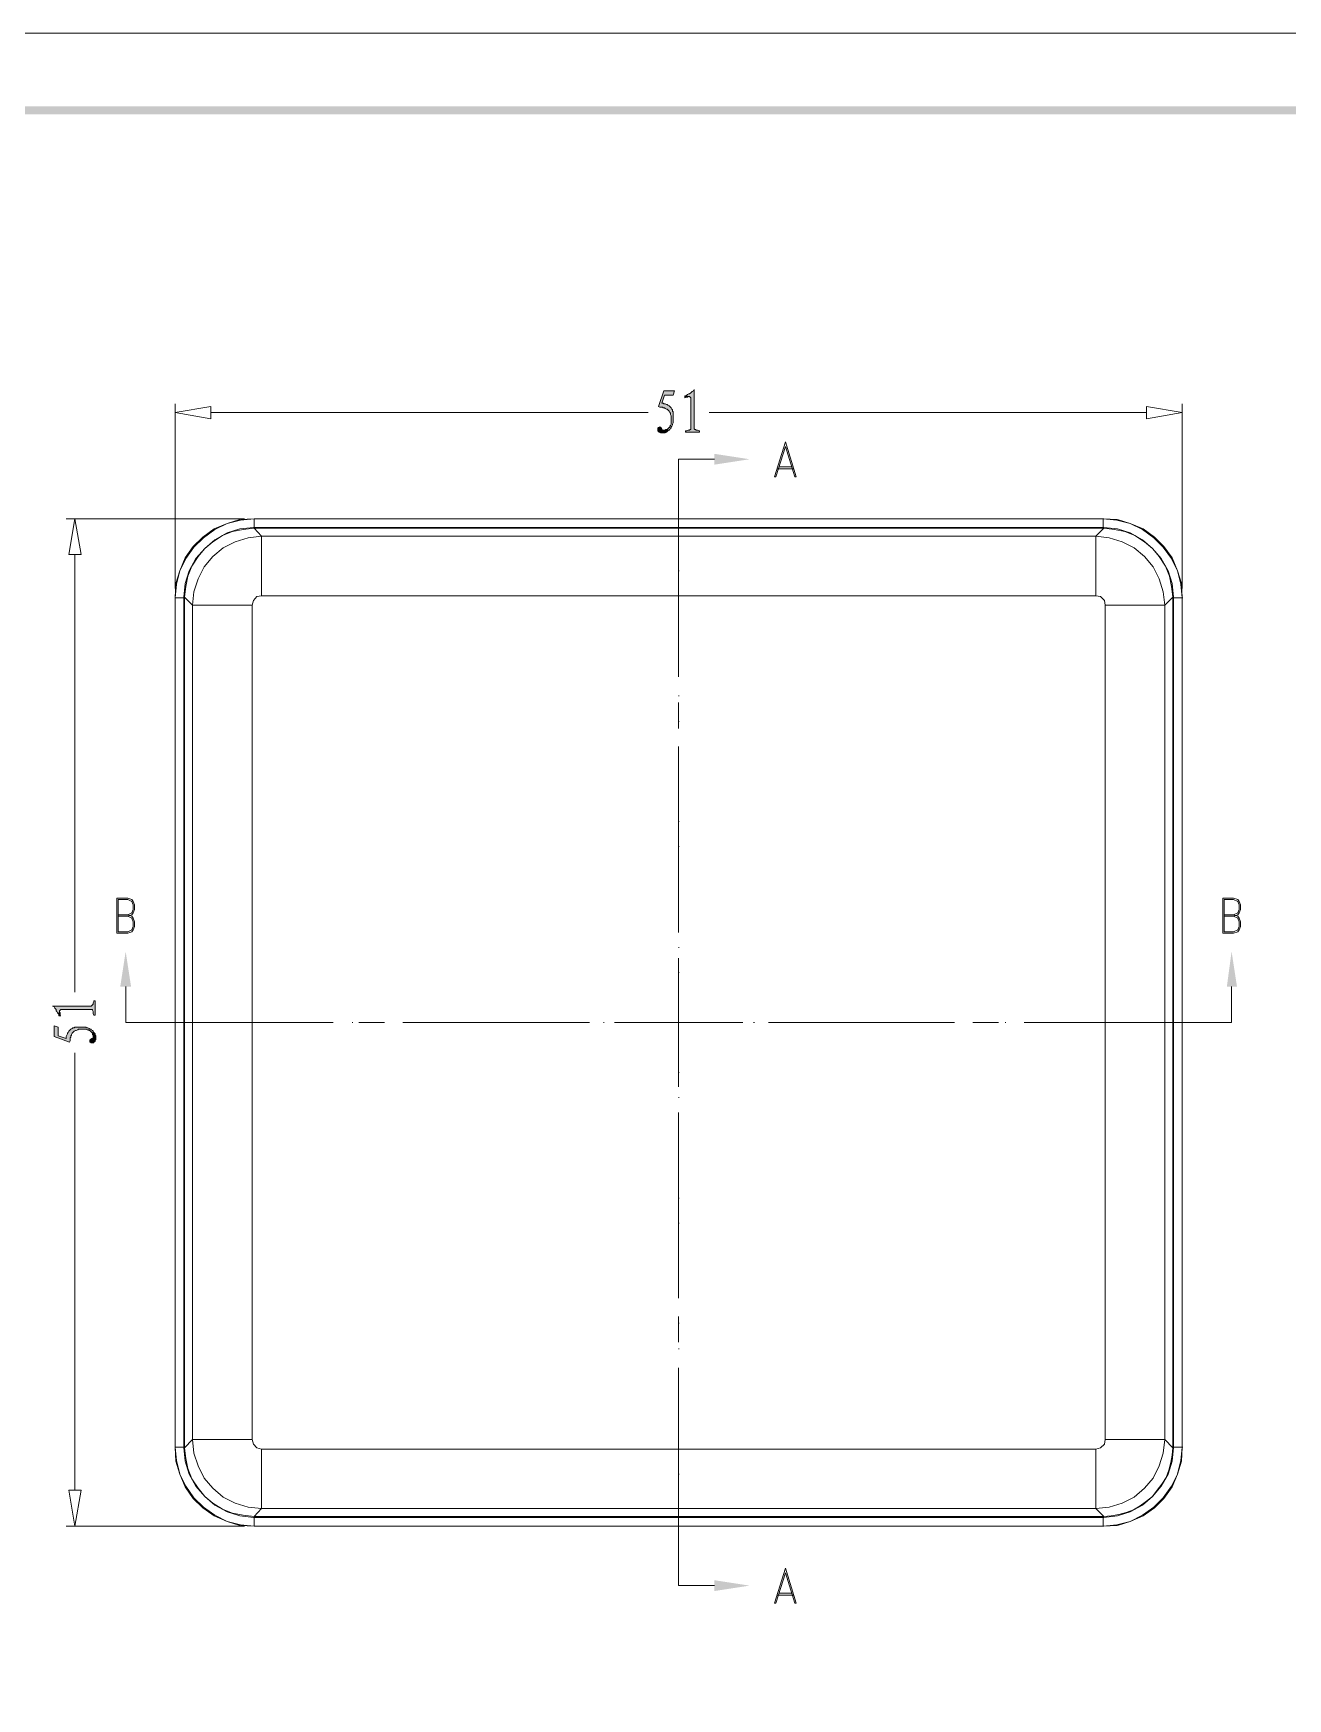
# Model space of a CAD drawing. Header units: millimetres. Extents: x 7 to 289, y 10 to 206.
# Drawn here: x 49.7 to 128.3, y 101.8 to 206.1 of the extents above; entities that cross this region are included whole.
import ezdxf

# ---------------------------------------------------------------- set-up
doc = ezdxf.new("R2010")
doc.units = ezdxf.units.MM

msp = doc.modelspace()

# ---------------------------------------------------------------- hatches: boundary and pattern name
h = msp.add_hatch(color=7)
h.dxf.hatch_style = 2
h.paths.add_polyline_path([(11.634011, 201.540886), (12.142011, 201.032886), (284.133572, 201.540886)])
h = msp.add_hatch(color=7)
h.dxf.hatch_style = 2
h.paths.add_polyline_path([(12.142011, 201.032886), (284.133572, 201.540886), (283.625572, 201.032886)])
at = {"true_color": 0xdda500}
h = msp.add_hatch(color=42, dxfattribs=at)
h.dxf.hatch_style = 2
h.paths.add_polyline_path([(89.908239, 183.718553), (89.230906, 183.718553), (88.892239, 182.744886), (88.976906, 182.702553), (89.061572, 182.702553), (89.146239, 182.702553), (89.188572, 182.660219), (89.273239, 182.660219), (89.315572, 182.617886), (89.400239, 182.575553), (89.442572, 182.575553), (89.484906, 182.533219), (89.527239, 182.490886), (89.569572, 182.448553), (89.611906, 182.363886), (89.654239, 182.321553), (89.654239, 182.236886), (89.696572, 182.152219), (89.696572, 182.109886), (89.696572, 182.025219), (89.696572, 181.940553), (89.696572, 181.855886), (89.696572, 181.771219), (89.696572, 181.686553), (89.696572, 181.644219), (89.654239, 181.559553), (89.611906, 181.517219), (89.611906, 181.432553), (89.569572, 181.432553), (89.527239, 181.390219), (89.484906, 181.347886), (89.442572, 181.305553), (89.357906, 181.305553), (89.315572, 181.263219), (89.230906, 181.263219), (89.146239, 181.263219), (89.569572, 181.263219), (89.611906, 181.305553), (89.654239, 181.390219), (89.696572, 181.390219), (89.696572, 181.474886), (89.738906, 181.517219), (89.781239, 181.601886), (89.781239, 181.644219), (89.823572, 181.728886), (89.823572, 181.813553), (89.823572, 181.898219), (89.823572, 181.982886), (89.823572, 182.067553), (89.823572, 182.152219), (89.823572, 182.236886), (89.823572, 182.321553), (89.823572, 182.406219), (89.781239, 182.448553), (89.781239, 182.533219), (89.738906, 182.575553), (89.696572, 182.660219), (89.654239, 182.702553), (89.611906, 182.744886), (89.569572, 182.787219), (89.484906, 182.829553), (89.442572, 182.871886), (89.400239, 182.871886), (89.315572, 182.914219), (89.230906, 182.914219), (89.188572, 182.956553), (89.103906, 182.956553), (89.273239, 183.464553), (89.823572, 183.464553)])
h = msp.add_hatch(color=42, dxfattribs=at)
h.dxf.hatch_style = 2
h.paths.add_polyline_path([(91.135906, 183.803219), (91.135906, 183.760886), (91.093572, 183.718553), (91.008906, 183.676219), (90.966572, 183.633886), (90.924239, 183.591553), (90.839572, 183.549219), (90.797239, 183.549219), (90.712572, 183.506886), (90.670239, 183.464553), (90.627906, 183.422219), (90.543239, 183.422219), (90.839572, 183.379886), (90.881906, 183.337553), (90.924239, 183.295219), (90.924239, 183.252886), (90.924239, 183.125886), (90.924239, 181.390219), (90.924239, 181.347886), (90.924239, 181.305553), (90.881906, 181.305553), (90.839572, 181.263219), (90.754906, 181.263219), (90.670239, 181.220886), (90.585572, 181.220886), (90.585572, 181.136219), (91.474572, 181.136219), (91.474572, 181.220886), (91.432239, 181.220886), (91.347572, 181.263219), (91.262906, 181.263219), (91.220572, 181.305553), (91.178239, 181.305553), (91.135906, 181.347886), (91.135906, 181.432553)])
h = msp.add_hatch(color=42, dxfattribs=at)
h.dxf.hatch_style = 2
h.paths.add_polyline_path([(90.543239, 183.422219), (90.543239, 183.295219), (90.627906, 183.337553), (90.712572, 183.337553), (90.754906, 183.379886), (90.839572, 183.379886)])
h = msp.add_hatch(color=42, dxfattribs=at)
h.dxf.hatch_style = 2
h.paths.add_polyline_path([(88.976906, 181.474886), (88.892239, 181.432553), (88.849906, 181.390219), (88.849906, 181.305553), (88.849906, 181.263219), (88.849906, 181.220886), (88.934572, 181.136219), (89.019239, 181.093886), (89.061572, 181.093886), (89.146239, 181.093886), (89.230906, 181.093886), (89.273239, 181.093886), (89.315572, 181.093886), (89.400239, 181.136219), (89.442572, 181.178553), (89.484906, 181.220886), (89.569572, 181.263219), (89.146239, 181.263219), (89.103906, 181.347886), (89.061572, 181.432553), (89.019239, 181.432553)])
at = {"true_color": 0xffff00}
h = msp.add_hatch(color=2, dxfattribs=at)
h.dxf.hatch_style = 2
h.paths.add_polyline_path([(92.405906, 179.781553), (94.607239, 179.442886), (92.405906, 179.104219)])
h = msp.add_hatch(color=2, dxfattribs=at)
h.dxf.hatch_style = 2
h.paths.add_polyline_path([(55.194906, 146.422886), (55.533572, 148.624219), (55.872239, 146.422886)])
h = msp.add_hatch(color=2, dxfattribs=at)
h.dxf.hatch_style = 2
h.paths.add_polyline_path([(124.494572, 146.422886), (124.790906, 148.624219), (125.129572, 146.422886)])
at = {"true_color": 0xdda500}
h = msp.add_hatch(color=42, dxfattribs=at)
h.dxf.hatch_style = 2
h.paths.add_polyline_path([(50.961572, 145.195219), (51.046239, 145.152886), (51.088572, 145.068219), (51.130906, 145.025886), (51.173239, 144.983553), (51.173239, 144.898886), (51.215572, 144.856553), (51.257906, 144.771886), (51.300239, 144.729553), (51.342572, 144.687219), (51.342572, 144.602553), (51.384906, 144.898886), (51.427239, 144.941219), (51.469572, 144.983553), (51.511906, 144.983553), (51.638906, 144.983553), (53.374572, 144.983553), (53.416906, 144.983553), (53.459239, 144.983553), (53.459239, 144.941219), (53.501572, 144.856553), (53.501572, 144.814219), (53.501572, 144.729553), (53.543906, 144.644886), (53.628572, 144.644886), (53.628572, 145.533886), (53.543906, 145.533886), (53.543906, 145.491553), (53.501572, 145.406886), (53.501572, 145.322219), (53.459239, 145.279886), (53.416906, 145.237553), (53.374572, 145.195219), (53.332239, 145.195219)])
h = msp.add_hatch(color=42, dxfattribs=at)
h.dxf.hatch_style = 2
h.paths.add_polyline_path([(51.046239, 143.967553), (51.046239, 143.290219), (52.019906, 142.951553), (52.062239, 143.036219), (52.062239, 143.120886), (52.062239, 143.205553), (52.104572, 143.247886), (52.104572, 143.332553), (52.146906, 143.374886), (52.146906, 143.417219), (52.189239, 143.501886), (52.231572, 143.544219), (52.273906, 143.586553), (52.316239, 143.628886), (52.400906, 143.671219), (52.443239, 143.671219), (52.527906, 143.713553), (52.570239, 143.755886), (52.654906, 143.755886), (52.739572, 143.755886), (52.824239, 143.755886), (52.866572, 143.755886), (52.993572, 143.755886), (53.035906, 143.755886), (53.120572, 143.713553), (53.205239, 143.713553), (53.247572, 143.671219), (53.289906, 143.671219), (53.332239, 143.628886), (53.374572, 143.586553), (53.416906, 143.544219), (53.459239, 143.501886), (53.459239, 143.417219), (53.501572, 143.374886), (53.501572, 143.290219), (53.501572, 143.205553), (53.501572, 143.628886), (53.459239, 143.671219), (53.374572, 143.713553), (53.374572, 143.755886), (53.289906, 143.755886), (53.247572, 143.798219), (53.162906, 143.840553), (53.078239, 143.840553), (53.035906, 143.882886), (52.951239, 143.882886), (52.866572, 143.882886), (52.781906, 143.882886), (52.697239, 143.882886), (52.612572, 143.882886), (52.527906, 143.882886), (52.443239, 143.882886), (52.358572, 143.882886), (52.316239, 143.840553), (52.231572, 143.840553), (52.189239, 143.798219), (52.104572, 143.755886), (52.062239, 143.713553), (52.019906, 143.671219), (51.977572, 143.628886), (51.935239, 143.544219), (51.892906, 143.501886), (51.892906, 143.459553), (51.850572, 143.374886), (51.808239, 143.290219), (51.808239, 143.247886), (51.808239, 143.163219), (51.300239, 143.332553), (51.300239, 143.882886)])
h = msp.add_hatch(color=42, dxfattribs=at)
h.dxf.hatch_style = 2
h.paths.add_polyline_path([(51.342572, 144.602553), (51.469572, 144.602553), (51.427239, 144.602553), (51.427239, 144.687219), (51.427239, 144.771886), (51.384906, 144.814219), (51.384906, 144.898886)])
h = msp.add_hatch(color=42, dxfattribs=at)
h.dxf.hatch_style = 2
h.paths.add_polyline_path([(53.289906, 143.036219), (53.289906, 142.951553), (53.332239, 142.951553), (53.374572, 142.909219), (53.459239, 142.909219), (53.501572, 142.909219), (53.543906, 142.909219), (53.586239, 142.993886), (53.628572, 142.993886), (53.628572, 143.078553), (53.670906, 143.120886), (53.670906, 143.205553), (53.670906, 143.290219), (53.670906, 143.332553), (53.628572, 143.374886), (53.628572, 143.459553), (53.586239, 143.501886), (53.543906, 143.544219), (53.501572, 143.628886), (53.501572, 143.205553), (53.416906, 143.163219), (53.332239, 143.120886), (53.289906, 143.078553)])
at = {"true_color": 0xffff00}
h = msp.add_hatch(color=2, dxfattribs=at)
h.dxf.hatch_style = 2
h.paths.add_polyline_path([(92.405906, 109.254219), (94.607239, 108.915553), (92.405906, 108.576886)])

# ---------------------------------------------------------------- linework, layer by layer
at = {"color": 7, "lineweight": 0}
for points in [[(7.062011, 10.405992), (288.705678, 10.405992), (288.705678, 206.112992), (7.062011, 206.112992)], [(63.576906, 175.717553), (116.747572, 175.717553)], [(58.623906, 117.593886), (58.623906, 170.764553)], [(121.700572, 117.593886), (121.700572, 170.764553)], [(63.576906, 112.640886), (116.747572, 112.640886)]]:
    msp.add_lwpolyline(points, close=True, dxfattribs=at)
at = {"color": 42, "lineweight": 0, "true_color": 0xdda500}
for points in [[(89.908239, 183.718553), (89.230906, 183.718553), (88.892239, 182.744886), (88.976906, 182.702553), (89.061572, 182.702553), (89.146239, 182.702553), (89.188572, 182.660219), (89.273239, 182.660219), (89.315572, 182.617886), (89.400239, 182.575553), (89.442572, 182.575553), (89.484906, 182.533219), (89.527239, 182.490886), (89.569572, 182.448553), (89.611906, 182.363886), (89.654239, 182.321553), (89.654239, 182.236886), (89.696572, 182.152219), (89.696572, 182.109886), (89.696572, 182.025219), (89.696572, 181.940553), (89.696572, 181.855886), (89.696572, 181.771219), (89.696572, 181.686553), (89.696572, 181.644219), (89.654239, 181.559553), (89.611906, 181.517219), (89.611906, 181.432553), (89.569572, 181.432553), (89.527239, 181.390219), (89.484906, 181.347886), (89.442572, 181.305553), (89.357906, 181.305553), (89.315572, 181.263219), (89.230906, 181.263219), (89.146239, 181.263219), (89.569572, 181.263219), (89.611906, 181.305553), (89.654239, 181.390219), (89.696572, 181.390219), (89.696572, 181.474886), (89.738906, 181.517219), (89.781239, 181.601886), (89.781239, 181.644219), (89.823572, 181.728886), (89.823572, 181.813553), (89.823572, 181.898219), (89.823572, 181.982886), (89.823572, 182.067553), (89.823572, 182.152219), (89.823572, 182.236886), (89.823572, 182.321553), (89.823572, 182.406219), (89.781239, 182.448553), (89.781239, 182.533219), (89.738906, 182.575553), (89.696572, 182.660219), (89.654239, 182.702553), (89.611906, 182.744886), (89.569572, 182.787219), (89.484906, 182.829553), (89.442572, 182.871886), (89.400239, 182.871886), (89.315572, 182.914219), (89.230906, 182.914219), (89.188572, 182.956553), (89.103906, 182.956553), (89.273239, 183.464553), (89.823572, 183.464553)], [(91.135906, 183.803219), (91.135906, 183.760886), (91.093572, 183.718553), (91.008906, 183.676219), (90.966572, 183.633886), (90.924239, 183.591553), (90.839572, 183.549219), (90.797239, 183.549219), (90.712572, 183.506886), (90.670239, 183.464553), (90.627906, 183.422219), (90.543239, 183.422219), (90.839572, 183.379886), (90.881906, 183.337553), (90.924239, 183.295219), (90.924239, 183.252886), (90.924239, 183.125886), (90.924239, 181.390219), (90.924239, 181.347886), (90.924239, 181.305553), (90.881906, 181.305553), (90.839572, 181.263219), (90.754906, 181.263219), (90.670239, 181.220886), (90.585572, 181.220886), (90.585572, 181.136219), (91.474572, 181.136219), (91.474572, 181.220886), (91.432239, 181.220886), (91.347572, 181.263219), (91.262906, 181.263219), (91.220572, 181.305553), (91.178239, 181.305553), (91.135906, 181.347886), (91.135906, 181.432553)], [(90.543239, 183.422219), (90.543239, 183.295219), (90.627906, 183.337553), (90.712572, 183.337553), (90.754906, 183.379886), (90.839572, 183.379886)], [(88.976906, 181.474886), (88.892239, 181.432553), (88.849906, 181.390219), (88.849906, 181.305553), (88.849906, 181.263219), (88.849906, 181.220886), (88.934572, 181.136219), (89.019239, 181.093886), (89.061572, 181.093886), (89.146239, 181.093886), (89.230906, 181.093886), (89.273239, 181.093886), (89.315572, 181.093886), (89.400239, 181.136219), (89.442572, 181.178553), (89.484906, 181.220886), (89.569572, 181.263219), (89.146239, 181.263219), (89.103906, 181.347886), (89.061572, 181.432553), (89.019239, 181.432553)], [(50.961572, 145.195219), (51.046239, 145.152886), (51.088572, 145.068219), (51.130906, 145.025886), (51.173239, 144.983553), (51.173239, 144.898886), (51.215572, 144.856553), (51.257906, 144.771886), (51.300239, 144.729553), (51.342572, 144.687219), (51.342572, 144.602553), (51.384906, 144.898886), (51.427239, 144.941219), (51.469572, 144.983553), (51.511906, 144.983553), (51.638906, 144.983553), (53.374572, 144.983553), (53.416906, 144.983553), (53.459239, 144.983553), (53.459239, 144.941219), (53.501572, 144.856553), (53.501572, 144.814219), (53.501572, 144.729553), (53.543906, 144.644886), (53.628572, 144.644886), (53.628572, 145.533886), (53.543906, 145.533886), (53.543906, 145.491553), (53.501572, 145.406886), (53.501572, 145.322219), (53.459239, 145.279886), (53.416906, 145.237553), (53.374572, 145.195219), (53.332239, 145.195219)], [(51.046239, 143.967553), (51.046239, 143.290219), (52.019906, 142.951553), (52.062239, 143.036219), (52.062239, 143.120886), (52.062239, 143.205553), (52.104572, 143.247886), (52.104572, 143.332553), (52.146906, 143.374886), (52.146906, 143.417219), (52.189239, 143.501886), (52.231572, 143.544219), (52.273906, 143.586553), (52.316239, 143.628886), (52.400906, 143.671219), (52.443239, 143.671219), (52.527906, 143.713553), (52.570239, 143.755886), (52.654906, 143.755886), (52.739572, 143.755886), (52.824239, 143.755886), (52.866572, 143.755886), (52.993572, 143.755886), (53.035906, 143.755886), (53.120572, 143.713553), (53.205239, 143.713553), (53.247572, 143.671219), (53.289906, 143.671219), (53.332239, 143.628886), (53.374572, 143.586553), (53.416906, 143.544219), (53.459239, 143.501886), (53.459239, 143.417219), (53.501572, 143.374886), (53.501572, 143.290219), (53.501572, 143.205553), (53.501572, 143.628886), (53.459239, 143.671219), (53.374572, 143.713553), (53.374572, 143.755886), (53.289906, 143.755886), (53.247572, 143.798219), (53.162906, 143.840553), (53.078239, 143.840553), (53.035906, 143.882886), (52.951239, 143.882886), (52.866572, 143.882886), (52.781906, 143.882886), (52.697239, 143.882886), (52.612572, 143.882886), (52.527906, 143.882886), (52.443239, 143.882886), (52.358572, 143.882886), (52.316239, 143.840553), (52.231572, 143.840553), (52.189239, 143.798219), (52.104572, 143.755886), (52.062239, 143.713553), (52.019906, 143.671219), (51.977572, 143.628886), (51.935239, 143.544219), (51.892906, 143.501886), (51.892906, 143.459553), (51.850572, 143.374886), (51.808239, 143.290219), (51.808239, 143.247886), (51.808239, 143.163219), (51.300239, 143.332553), (51.300239, 143.882886)], [(51.342572, 144.602553), (51.469572, 144.602553), (51.427239, 144.602553), (51.427239, 144.687219), (51.427239, 144.771886), (51.384906, 144.814219), (51.384906, 144.898886)], [(53.289906, 143.036219), (53.289906, 142.951553), (53.332239, 142.951553), (53.374572, 142.909219), (53.459239, 142.909219), (53.501572, 142.909219), (53.543906, 142.909219), (53.586239, 142.993886), (53.628572, 142.993886), (53.628572, 143.078553), (53.670906, 143.120886), (53.670906, 143.205553), (53.670906, 143.290219), (53.670906, 143.332553), (53.628572, 143.374886), (53.628572, 143.459553), (53.586239, 143.501886), (53.543906, 143.544219), (53.501572, 143.628886), (53.501572, 143.205553), (53.416906, 143.163219), (53.332239, 143.120886), (53.289906, 143.078553)]]:
    msp.add_lwpolyline(points, close=True, dxfattribs=at)
at = {"color": 131, "lineweight": 0, "true_color": 0x7fffff}
for points in [[(58.623906, 171.357219), (58.623906, 182.914219)], [(121.700572, 171.357219), (121.700572, 182.914219)], [(62.984239, 175.717553), (51.808239, 175.717553)], [(62.984239, 112.640886), (51.808239, 112.640886)]]:
    msp.add_lwpolyline(points, dxfattribs=at)
at = {"color": 3, "lineweight": 0, "true_color": 0x00ff00}
for points in [[(60.867572, 181.982886), (58.623906, 182.363886), (60.867572, 182.744886)], [(119.456906, 182.744886), (121.700572, 182.363886), (119.456906, 181.982886)], [(51.977572, 173.473886), (52.358572, 175.717553), (52.739572, 173.473886)], [(52.739572, 114.884553), (52.358572, 112.640886), (51.977572, 114.884553)]]:
    msp.add_lwpolyline(points, close=True, dxfattribs=at)
for points in [[(60.867572, 182.363886), (88.257239, 182.363886)], [(119.456906, 182.363886), (92.067239, 182.363886)], [(52.358572, 173.473886), (52.358572, 146.084219)], [(52.358572, 114.884553), (52.358572, 142.274219)]]:
    msp.add_lwpolyline(points, dxfattribs=at)
at = {"color": 6, "lineweight": 0, "true_color": 0xff00ff}
for points in [[(96.850906, 180.543553), (96.173572, 178.342219)], [(96.850906, 180.247219), (97.443572, 178.342219), (97.528239, 178.342219), (96.850906, 180.543553)], [(96.850906, 180.247219), (96.258239, 178.342219), (96.173572, 178.342219)], [(96.342906, 178.850219), (97.358906, 178.850219)], [(96.427572, 178.977219), (97.274239, 178.977219)], [(54.983239, 151.968553), (54.983239, 149.767219)], [(54.983239, 151.968553), (55.660572, 151.968553), (55.914572, 151.883886), (55.999239, 151.756886), (56.083906, 151.545219), (56.083906, 151.248886), (55.999239, 151.037219), (55.914572, 150.910219), (55.660572, 150.825553)], [(55.067906, 151.883886), (55.067906, 149.851886)], [(55.067906, 151.883886), (55.660572, 151.883886), (55.914572, 151.756886), (55.999239, 151.545219), (55.999239, 151.248886), (55.914572, 151.037219), (55.660572, 150.910219), (55.067906, 150.910219)], [(124.240572, 151.968553), (124.240572, 149.767219)], [(124.240572, 151.968553), (124.917906, 151.968553), (125.171906, 151.883886), (125.256572, 151.756886), (125.341239, 151.545219), (125.341239, 151.248886), (125.256572, 151.037219), (125.171906, 150.910219), (124.917906, 150.825553)], [(124.325239, 151.883886), (124.325239, 149.851886)], [(124.325239, 151.883886), (124.917906, 151.883886), (125.171906, 151.756886), (125.256572, 151.545219), (125.256572, 151.248886), (125.171906, 151.037219), (124.917906, 150.910219), (124.325239, 150.910219)], [(55.660572, 150.910219), (55.914572, 150.825553), (55.999239, 150.698553), (56.083906, 150.486886), (56.083906, 150.190553), (55.999239, 149.978886), (55.914572, 149.851886), (55.660572, 149.767219), (54.983239, 149.767219)], [(55.067906, 150.825553), (55.660572, 150.825553), (55.914572, 150.698553), (55.999239, 150.486886), (55.999239, 150.190553), (55.914572, 149.978886), (55.660572, 149.851886), (55.067906, 149.851886)], [(124.917906, 150.910219), (125.171906, 150.825553), (125.256572, 150.698553), (125.341239, 150.486886), (125.341239, 150.190553), (125.256572, 149.978886), (125.171906, 149.851886), (124.917906, 149.767219), (124.240572, 149.767219)], [(124.325239, 150.825553), (124.917906, 150.825553), (125.171906, 150.698553), (125.256572, 150.486886), (125.256572, 150.190553), (125.171906, 149.978886), (124.917906, 149.851886), (124.325239, 149.851886)], [(96.850906, 110.016219), (96.173572, 107.814886)], [(96.850906, 109.719886), (96.258239, 107.814886), (96.173572, 107.814886)], [(96.850906, 109.719886), (97.443572, 107.814886), (97.528239, 107.814886), (96.850906, 110.016219)], [(96.427572, 108.449886), (97.274239, 108.449886)], [(96.342906, 108.322886), (97.358906, 108.322886)]]:
    msp.add_lwpolyline(points, dxfattribs=at)
at = {"color": 2, "lineweight": 0, "true_color": 0xffff00}
for points in [[(90.162239, 179.442886), (92.405906, 179.442886)], [(90.162239, 179.442886), (90.162239, 174.024219)], [(90.162239, 172.457886), (90.204572, 172.457886)], [(90.162239, 170.891553), (90.204572, 170.891553)], [(90.162239, 169.325219), (90.162239, 166.192553)], [(90.162239, 164.626219), (90.204572, 164.626219)], [(90.162239, 163.017553), (90.204572, 163.017553)], [(90.162239, 161.451219), (90.162239, 158.318553)], [(90.162239, 156.752219), (90.204572, 156.752219)], [(90.162239, 155.185886), (90.204572, 155.185886)], [(90.162239, 153.619553), (90.162239, 150.444553)], [(90.162239, 148.878219), (90.204572, 148.878219)], [(90.162239, 147.311886), (90.204572, 147.311886)], [(55.533572, 144.179219), (55.533572, 146.422886)], [(124.790906, 144.179219), (124.790906, 146.422886)], [(90.162239, 145.745553), (90.162239, 142.612886)], [(55.533572, 144.179219), (60.317239, 144.179219)], [(61.883572, 144.179219), (61.925906, 144.179219)], [(63.449906, 144.179219), (63.492239, 144.179219)], [(65.016239, 144.179219), (68.148906, 144.179219)], [(69.715239, 144.179219), (69.757572, 144.179219)], [(71.323906, 144.179219), (71.366239, 144.179219)], [(72.890239, 144.179219), (76.022906, 144.179219)], [(77.589239, 144.179219), (77.631572, 144.179219)], [(79.155572, 144.179219), (79.197906, 144.179219)], [(80.721906, 144.179219), (83.896906, 144.179219)], [(85.463239, 144.179219), (85.505572, 144.179219)], [(87.029572, 144.179219), (87.071906, 144.179219)], [(88.595906, 144.179219), (91.728572, 144.179219)], [(93.294906, 144.179219), (93.337239, 144.179219)], [(94.861239, 144.179219), (94.903572, 144.179219)], [(96.469906, 144.179219), (99.602572, 144.179219)], [(101.168906, 144.179219), (101.211239, 144.179219)], [(102.735239, 144.179219), (102.777572, 144.179219)], [(104.301572, 144.179219), (107.434239, 144.179219)], [(109.000572, 144.179219), (109.042906, 144.179219)], [(110.609239, 144.179219), (110.651572, 144.179219)], [(112.175572, 144.179219), (115.308239, 144.179219)], [(116.874572, 144.179219), (116.916906, 144.179219)], [(118.440906, 144.179219), (118.483239, 144.179219)], [(120.007239, 144.179219), (124.790906, 144.179219)], [(90.162239, 141.046553), (90.204572, 141.046553)], [(90.162239, 139.480219), (90.204572, 139.480219)], [(90.162239, 137.913886), (90.162239, 134.738886)], [(90.162239, 133.172553), (90.204572, 133.172553)], [(90.162239, 131.606219), (90.204572, 131.606219)], [(90.162239, 130.039886), (90.162239, 126.907219)], [(90.162239, 125.340886), (90.204572, 125.340886)], [(90.162239, 123.732219), (90.204572, 123.732219)], [(90.162239, 122.165886), (90.162239, 119.033219)], [(90.162239, 117.466886), (90.204572, 117.466886)], [(90.162239, 115.900553), (90.204572, 115.900553)], [(90.162239, 114.334219), (90.162239, 108.915553)], [(90.162239, 108.915553), (92.405906, 108.915553)]]:
    msp.add_lwpolyline(points, dxfattribs=at)
at = {"color": 7, "lineweight": 0}
for points in [[(63.576906, 175.717553), (62.730239, 175.632886), (61.883572, 175.421219), (61.121572, 175.040219), (60.401906, 174.532219), (59.809239, 173.939553), (59.301239, 173.219886), (58.920239, 172.457886), (58.708572, 171.611219), (58.623906, 170.764553)], [(63.576906, 175.717553), (62.687906, 175.675219), (61.883572, 175.421219), (61.079239, 175.082553), (60.359572, 174.574553), (59.766906, 173.981886), (59.258906, 173.262219), (58.920239, 172.457886), (58.666239, 171.653553), (58.623906, 170.764553)], [(63.576906, 175.167219), (63.576906, 175.717553)], [(63.576906, 175.717553), (63.619239, 175.717553)], [(121.700572, 170.764553), (121.615906, 171.611219), (121.404239, 172.457886), (121.023239, 173.219886), (120.515239, 173.939553), (119.922572, 174.532219), (119.202906, 175.040219), (118.440906, 175.421219), (117.594239, 175.632886), (116.747572, 175.717553)], [(121.700572, 170.764553), (121.658239, 171.653553), (121.404239, 172.457886), (121.065572, 173.262219), (120.557572, 173.981886), (119.964906, 174.574553), (119.245239, 175.082553), (118.440906, 175.421219), (117.636572, 175.675219), (116.747572, 175.717553)], [(116.747572, 175.717553), (116.789906, 175.717553)], [(116.747572, 175.167219), (116.747572, 175.717553)], [(63.576906, 175.167219), (63.534572, 175.167219), (62.687906, 175.082553), (61.883572, 174.828553), (61.121572, 174.405219), (60.486572, 173.854886), (59.936239, 173.219886), (59.512906, 172.457886), (59.258906, 171.653553), (59.174239, 170.806886)], [(63.576906, 175.124886), (62.899572, 175.040219), (62.222239, 174.913219), (61.587239, 174.659219), (60.994572, 174.278219), (60.486572, 173.854886), (60.063239, 173.346886), (59.682239, 172.754219), (59.428239, 172.119219), (59.301239, 171.484219), (59.216572, 170.806886)], [(64.042572, 174.616886), (63.195906, 174.532219), (62.391572, 174.278219), (61.629572, 173.897219), (60.994572, 173.346886), (60.444239, 172.711886), (60.063239, 171.949886), (59.809239, 171.145553), (59.724572, 170.298886)], [(116.747572, 175.167219), (63.576906, 175.167219)], [(116.789906, 175.124886), (63.576906, 175.124886)], [(64.042572, 174.616886), (63.576906, 175.124886)], [(116.281906, 174.616886), (64.042572, 174.616886)], [(64.042572, 170.891553), (64.042572, 174.616886)], [(116.281906, 174.616886), (116.789906, 175.124886)], [(120.599906, 170.298886), (120.515239, 171.145553), (120.261239, 171.949886), (119.880239, 172.711886), (119.329906, 173.346886), (118.694906, 173.897219), (117.932906, 174.278219), (117.128572, 174.532219), (116.281906, 174.616886)], [(116.281906, 170.891553), (116.281906, 174.616886)], [(116.789906, 175.167219), (116.747572, 175.167219)], [(121.150239, 170.806886), (121.065572, 171.653553), (120.811572, 172.457886), (120.388239, 173.219886), (119.837906, 173.854886), (119.202906, 174.405219), (118.440906, 174.828553), (117.636572, 175.082553), (116.789906, 175.167219)], [(121.107906, 170.806886), (121.023239, 171.484219), (120.896239, 172.119219), (120.642239, 172.754219), (120.261239, 173.346886), (119.837906, 173.854886), (119.329906, 174.278219), (118.737239, 174.659219), (118.102239, 174.913219), (117.467239, 175.040219), (116.789906, 175.124886)], [(59.174239, 170.764553), (58.623906, 170.764553)], [(58.623906, 170.764553), (58.666239, 170.764553)], [(59.174239, 170.806886), (59.174239, 170.764553)], [(59.174239, 170.764553), (59.174239, 117.593886)], [(59.216572, 117.551553), (59.216572, 170.806886)], [(59.724572, 170.298886), (59.216572, 170.806886)], [(59.724572, 170.298886), (59.724572, 118.059553)], [(63.449906, 170.298886), (59.724572, 170.298886)], [(64.042572, 170.891553), (63.746239, 170.849219), (63.534572, 170.595219), (63.449906, 170.298886)], [(63.449906, 170.298886), (63.449906, 118.059553)], [(116.281906, 170.891553), (64.042572, 170.891553)], [(116.874572, 170.298886), (116.832239, 170.595219), (116.578239, 170.849219), (116.281906, 170.891553)], [(116.874572, 170.298886), (120.599906, 170.298886)], [(116.874572, 118.059553), (116.874572, 170.298886)], [(120.599906, 170.298886), (121.107906, 170.806886)], [(120.599906, 118.059553), (120.599906, 170.298886)], [(121.107906, 117.551553), (121.107906, 170.806886)], [(121.150239, 170.764553), (121.150239, 170.806886)], [(121.150239, 170.764553), (121.700572, 170.764553)], [(121.150239, 117.593886), (121.150239, 170.764553)], [(121.700572, 170.764553), (121.742906, 170.764553)], [(59.724572, 118.059553), (59.216572, 117.551553)], [(59.724572, 118.059553), (59.809239, 117.212886), (60.063239, 116.408553), (60.444239, 115.646553), (60.994572, 115.011553), (61.629572, 114.461219), (62.391572, 114.080219), (63.195906, 113.826219), (64.042572, 113.741553)], [(63.449906, 118.059553), (59.724572, 118.059553)], [(63.449906, 118.059553), (63.534572, 117.763219), (63.746239, 117.551553), (64.042572, 117.466886)], [(116.281906, 117.466886), (116.578239, 117.551553), (116.832239, 117.763219), (116.874572, 118.059553)], [(116.281906, 113.741553), (117.128572, 113.826219), (117.932906, 114.080219), (118.694906, 114.461219), (119.329906, 115.011553), (119.880239, 115.646553), (120.261239, 116.408553), (120.515239, 117.212886), (120.599906, 118.059553)], [(116.874572, 118.059553), (120.599906, 118.059553)], [(120.599906, 118.059553), (121.107906, 117.551553)], [(58.623906, 117.593886), (58.708572, 116.747219), (58.920239, 115.900553), (59.301239, 115.138553), (59.809239, 114.418886), (60.401906, 113.826219), (61.121572, 113.318219), (61.883572, 112.937219), (62.730239, 112.725553), (63.576906, 112.640886)], [(58.623906, 117.593886), (58.666239, 116.704886), (58.920239, 115.900553), (59.258906, 115.096219), (59.766906, 114.376553), (60.359572, 113.783886), (61.079239, 113.275886), (61.883572, 112.937219), (62.687906, 112.683219), (63.576906, 112.640886)], [(58.623906, 117.593886), (58.666239, 117.593886)], [(59.174239, 117.593886), (58.623906, 117.593886)], [(59.174239, 117.593886), (59.174239, 117.551553)], [(59.174239, 117.551553), (59.258906, 116.704886), (59.512906, 115.900553), (59.936239, 115.138553), (60.486572, 114.503553), (61.121572, 113.953219), (61.883572, 113.529886), (62.687906, 113.275886), (63.534572, 113.191219)], [(59.216572, 117.551553), (59.301239, 116.874219), (59.428239, 116.239219), (59.682239, 115.604219), (60.063239, 115.011553), (60.486572, 114.503553), (60.994572, 114.080219), (61.587239, 113.699219), (62.222239, 113.445219), (62.899572, 113.318219), (63.576906, 113.233553)], [(64.042572, 117.466886), (64.042572, 113.741553)], [(64.042572, 117.466886), (116.281906, 117.466886)], [(116.281906, 117.466886), (116.281906, 113.741553)], [(116.747572, 112.640886), (117.594239, 112.725553), (118.440906, 112.937219), (119.202906, 113.318219), (119.922572, 113.826219), (120.515239, 114.418886), (121.023239, 115.138553), (121.404239, 115.900553), (121.615906, 116.747219), (121.700572, 117.593886)], [(116.747572, 112.640886), (117.636572, 112.683219), (118.440906, 112.937219), (119.245239, 113.275886), (119.964906, 113.783886), (120.557572, 114.376553), (121.065572, 115.096219), (121.404239, 115.900553), (121.658239, 116.704886), (121.700572, 117.593886)], [(116.789906, 113.233553), (117.255572, 113.275886), (117.721239, 113.360553), (118.186906, 113.487553), (118.652572, 113.656886), (119.075906, 113.910886), (119.456906, 114.207219), (119.837906, 114.503553), (120.134239, 114.884553), (120.430572, 115.265553), (120.684572, 115.688886), (120.853906, 116.154553), (120.980906, 116.620219), (121.065572, 117.085886), (121.107906, 117.551553)], [(116.789906, 113.191219), (117.636572, 113.275886), (118.440906, 113.529886), (119.202906, 113.953219), (119.837906, 114.503553), (120.388239, 115.138553), (120.811572, 115.900553), (121.065572, 116.704886), (121.150239, 117.551553)], [(121.150239, 117.551553), (121.150239, 117.593886)], [(121.150239, 117.593886), (121.700572, 117.593886)], [(121.700572, 117.593886), (121.742906, 117.593886)], [(64.042572, 113.741553), (63.576906, 113.233553)], [(64.042572, 113.741553), (116.281906, 113.741553)], [(116.281906, 113.741553), (116.789906, 113.233553)], [(63.534572, 113.191219), (63.576906, 113.191219)], [(116.789906, 113.233553), (63.576906, 113.233553)], [(63.576906, 113.191219), (63.576906, 112.640886)], [(63.576906, 113.191219), (116.747572, 113.191219)], [(63.576906, 112.640886), (63.619239, 112.640886)], [(116.747572, 113.191219), (116.789906, 113.191219)], [(116.747572, 113.191219), (116.747572, 112.640886)], [(116.747572, 112.640886), (116.789906, 112.640886)]]:
    msp.add_lwpolyline(points, dxfattribs=at)
at = {"color": 1, "lineweight": 0, "true_color": 0xff0000}
for points in [[(90.162239, 165.811553), (90.162239, 175.717553)], [(90.162239, 162.594219), (90.162239, 164.202886)], [(90.162239, 152.984553), (90.162239, 161.027886)], [(90.162239, 149.809553), (90.162239, 151.375886)], [(90.162239, 140.157553), (90.162239, 148.200886)], [(58.623906, 144.179219), (68.529906, 144.179219)], [(70.138572, 144.179219), (71.747239, 144.179219)], [(73.313572, 144.179219), (81.356906, 144.179219)], [(82.965572, 144.179219), (84.574239, 144.179219)], [(86.140572, 144.179219), (94.183906, 144.179219)], [(95.792572, 144.179219), (97.358906, 144.179219)], [(98.967572, 144.179219), (107.010906, 144.179219)], [(108.577239, 144.179219), (110.185906, 144.179219)], [(111.794572, 144.179219), (121.700572, 144.179219)], [(90.162239, 136.982553), (90.162239, 138.548886)], [(90.162239, 127.330553), (90.162239, 135.373886)], [(90.162239, 124.155553), (90.162239, 125.764219)], [(90.162239, 112.640886), (90.162239, 122.546886)]]:
    msp.add_lwpolyline(points, dxfattribs=at)

doc.saveas('drawing.dxf')
